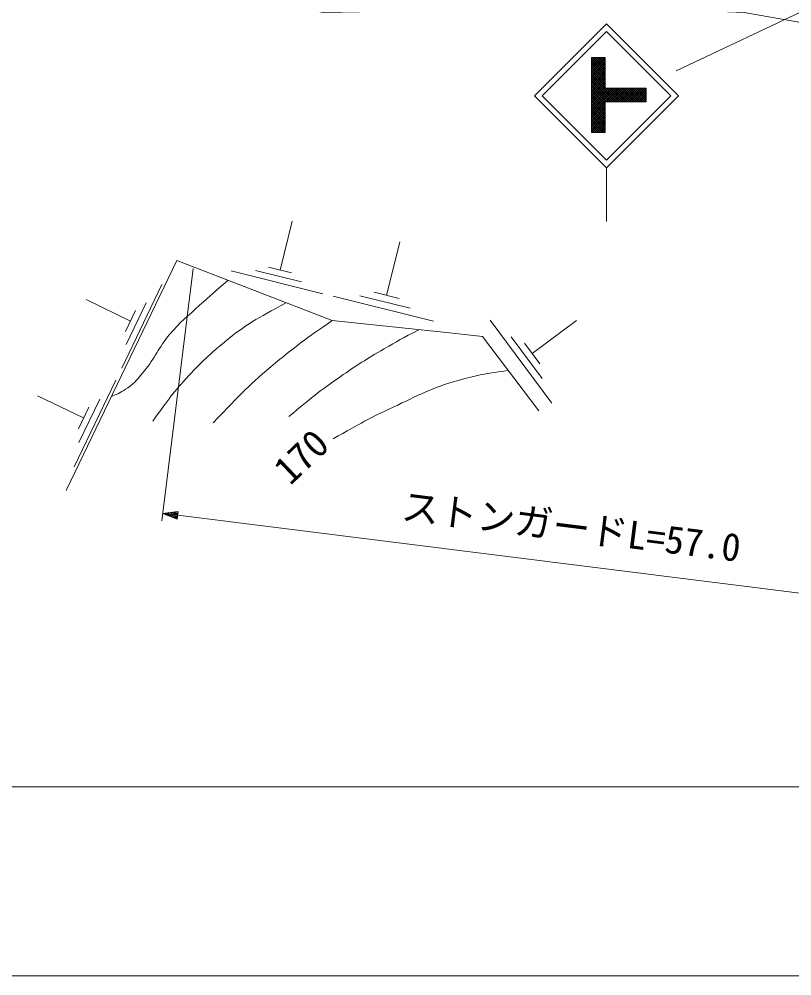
# Model space of a CAD drawing. Units: millimetres, scale not verified. Extents: x 40000 to 680000, y 20000 to 380000.
# Drawn here: x 103432 to 154369, y 205000 to 268074 of the extents above; entities that cross this region are included whole.
import ezdxf
from ezdxf.enums import TextEntityAlignment as Align

# ---------------------------------------------------------------- set-up
doc = ezdxf.new("R2010")
doc.units = ezdxf.units.MM
doc.header["$LTSCALE"] = 1000
for name, color, linetype, lineweight in [('M-BGD', 7, 'Continuous', 13), ('M-STR-HTXT', 7, 'Continuous', 13), ('M-STR-STRC', 7, 'Continuous', 13), ('M-TTL-BAND', 7, 'Continuous', 13)]:
    doc.layers.add(name, color=color, linetype=linetype, lineweight=lineweight)
doc.styles.add('ＭＳ ゴシック', font='')
doc.styles.get('ＭＳ ゴシック').set_extended_font_data('MS Gothic')

msp = doc.modelspace()

# ---------------------------------------------------------------- linework, layer by layer
at = {"layer": 'M-BGD'}
for p, q in [((120630, 251527), (121431, 254760)), ((127659, 249864), (128535, 253395)), ((121388, 251339), (119872, 251715)), ((123460, 249968), (117399, 251470)), ((122045, 250747), (119014, 251499)), ((112837, 250570), (110193, 245067)), ((130751, 248160), (124130, 249801)), ((129205, 249012), (125895, 249833)), ((128487, 249658), (126832, 250069)), ((110781, 248171), (107846, 249581)), ((111809, 249371), (110487, 246619)), ((111112, 248859), (110451, 247483)), ((138550, 242749), (134491, 248232)), ((137252, 246032), (140176, 248196)), ((137901, 244391), (135872, 247132)), ((137759, 245347), (136744, 246717)), ((109806, 244263), (107070, 238567)), ((107678, 241780), (104641, 243239)), ((108742, 243021), (107374, 240173)), ((108021, 242492), (107336, 241068))]:
    msp.add_line(p, q, dxfattribs=at)
for points in [[(197357, 256541), (195865, 256292), (194551, 258920), (185567, 261228), (180773, 262684), (170368, 266200), (169800, 264921), (160425, 266875), (151227, 268508), (142421, 268863), (123493, 268508), (113692, 270248), (72741, 266479)], [(106537, 236996), (113818, 252152), (124070, 248196)], [(137694, 242246), (133969, 247156), (131598, 247410), (124070, 248196)]]:
    msp.add_lwpolyline(points, dxfattribs=at)
for points, knots in [([(117199, 250847), (116290, 250076), (116045, 249866), (115331, 249209), (114538, 248479), (114040, 248115), (113353, 247286), (112622, 246402), (112409, 245756), (111674, 244875), (111286, 244410), (111088, 244111), (110591, 243764), (110203, 243494), (110017, 243403), (109519, 243202)], [0, 0, 0, 0, 1, 1, 1, 2, 2, 2, 3, 3, 3, 4, 4, 4, 5, 5, 5, 5]), ([(112243, 241570), (113289, 243022), (113602, 243483), (114627, 244577), (115491, 245500), (116007, 245994), (116983, 246798), (118426, 247987), (119092, 248301), (121018, 249373)], [0, 0, 0, 0, 1, 1, 1, 2, 2, 2, 3, 3, 3, 3]), ([(124070, 248196), (122270, 246963), (121740, 246576), (120342, 245417), (118625, 243993), (118081, 243393), (116225, 241462)], [0, 0, 0, 0, 1, 1, 1, 2, 2, 2, 2]), ([(121208, 241868), (122774, 243160), (123217, 243544), (124594, 244496), (125698, 245258), (126334, 245662), (127492, 246337), (128375, 246852), (128676, 247018), (129783, 247600)], [0, 0, 0, 0, 1, 1, 1, 2, 2, 2, 3, 3, 3, 3]), ([(135670, 244915), (134135, 244703), (133635, 244604), (132368, 244252), (130626, 243769), (129724, 243260), (128088, 242491), (126508, 241749), (125975, 241449), (124134, 240406)], [0, 0, 0, 0, 1, 1, 1, 2, 2, 2, 3, 3, 3, 3])]:
    msp.add_open_spline(points, degree=3, knots=knots, dxfattribs=at)
at = {"layer": 'M-STR-HTXT'}
for p, q in [((114915, 251638), (112829, 234993)), ((112891, 235490), (113914, 235613)), ((112891, 235490), (113852, 235117)), ((112891, 235490), (113883, 235365)), ((113877, 235316), (113083, 235415)), ((113889, 235415), (113095, 235514)), ((113275, 235341), (113871, 235266)), ((113300, 235539), (113895, 235464)), ((113864, 235216), (113467, 235266)), ((113902, 235514), (113505, 235564)), ((113709, 235589), (113908, 235564)), ((113852, 235117), (113914, 235613)), ((113883, 235365), (165166, 228938)), ((113660, 235192), (113858, 235167)), ((76884, 217472), (521579, 217472))]:
    msp.add_line(p, q, dxfattribs=at)
at = {"layer": 'M-STR-STRC'}
for p, q in [((161381, 271584), (146733, 264666)), ((137414, 263016), (142152, 267754)), ((142152, 267754), (146890, 263016)), ((137909, 263016), (142152, 267259)), ((142152, 267259), (146395, 263016)), ((141170, 265555), (141170, 260589)), ((142070, 265555), (141170, 265555)), ((141170, 265495), (141229, 265555)), ((141170, 265354), (141371, 265555)), ((141170, 265212), (141512, 265555)), ((141170, 265071), (141653, 265555)), ((141170, 264929), (141795, 265555)), ((141170, 264788), (141936, 265555)), ((141170, 264647), (142070, 265547)), ((142070, 264685), (141200, 265555)), ((142070, 264826), (141341, 265555)), ((142070, 264967), (141483, 265555)), ((142070, 265109), (141624, 265555)), ((142070, 265250), (141765, 265555)), ((142070, 265392), (141907, 265555)), ((142070, 265533), (142048, 265555)), ((142070, 265555), (142070, 263522)), ((142070, 264543), (141170, 265443)), ((141170, 264505), (142070, 265405)), ((142070, 264402), (141170, 265302)), ((141170, 264364), (142070, 265264)), ((142070, 264260), (141170, 265160)), ((141170, 264222), (142070, 265122)), ((142070, 264119), (141170, 265019)), ((141170, 264081), (142070, 264981)), ((142070, 263977), (141170, 264877)), ((141170, 263940), (142070, 264840)), ((142070, 263836), (141170, 264736)), ((141170, 263798), (142070, 264698)), ((142070, 263695), (141170, 264595)), ((141170, 263657), (142070, 264557)), ((142070, 263553), (141170, 264453)), ((141170, 263515), (142070, 264415)), ((142860, 262622), (141170, 264312)), ((141170, 263374), (142070, 264274)), ((142718, 262622), (141170, 264170)), ((141170, 263232), (142070, 264132)), ((142577, 262622), (141170, 264029)), ((141170, 263091), (142070, 263991)), ((142435, 262622), (141170, 263888)), ((141170, 262950), (142070, 263850)), ((142294, 262622), (141170, 263746)), ((141170, 262808), (142070, 263708)), ((142152, 262622), (141170, 263605)), ((141170, 262667), (142070, 263567)), ((141170, 262525), (142166, 263522)), ((141170, 262384), (142308, 263522)), ((141170, 262242), (142449, 263522)), ((141170, 262101), (142591, 263522)), ((141170, 261960), (142732, 263522)), ((141170, 261818), (142874, 263522)), ((142070, 262563), (141170, 263463)), ((142070, 262422), (141170, 263322)), ((142070, 262280), (141170, 263180)), ((142070, 262139), (141170, 263039)), ((142070, 263522), (144763, 263522)), ((143001, 262622), (142101, 263522)), ((142115, 262622), (143015, 263522)), ((143142, 262622), (142242, 263522)), ((142256, 262622), (143156, 263522)), ((143284, 262622), (142384, 263522)), ((142398, 262622), (143298, 263522)), ((143425, 262622), (142525, 263522)), ((142539, 262622), (143439, 263522)), ((143567, 262622), (142667, 263522)), ((142681, 262622), (143581, 263522)), ((143708, 262622), (142808, 263522)), ((142822, 262622), (143722, 263522)), ((143850, 262622), (142950, 263522)), ((142964, 262622), (143864, 263522)), ((143991, 262622), (143091, 263522)), ((143105, 262622), (144005, 263522)), ((144132, 262622), (143232, 263522)), ((143246, 262622), (144146, 263522)), ((144274, 262622), (143374, 263522)), ((143388, 262622), (144288, 263522)), ((144415, 262622), (143515, 263522)), ((143529, 262622), (144429, 263522)), ((144557, 262622), (143657, 263522)), ((143671, 262622), (144571, 263522)), ((144698, 262622), (143798, 263522)), ((143812, 262622), (144712, 263522)), ((144763, 262699), (143939, 263522)), ((143953, 262622), (144763, 263431)), ((144763, 262840), (144081, 263522)), ((144095, 262622), (144763, 263290)), ((144763, 262982), (144222, 263522)), ((144236, 262622), (144763, 263148)), ((144763, 263123), (144364, 263522)), ((144763, 263265), (144505, 263522)), ((144763, 263406), (144647, 263522)), ((144763, 263522), (144763, 262622)), ((137414, 263016), (142152, 258279)), ((137909, 263016), (142152, 258774)), ((142070, 261998), (141170, 262898)), ((142070, 261856), (141170, 262756)), ((142070, 261715), (141170, 262615)), ((141170, 261677), (142070, 262577)), ((142070, 261573), (141170, 262473)), ((141170, 261535), (142070, 262435)), ((144763, 262622), (142070, 262622)), ((142070, 262622), (142070, 260589)), ((142152, 258774), (146395, 263016)), ((142152, 258279), (146890, 263016)), ((144378, 262622), (144763, 263007)), ((144519, 262622), (144763, 262865)), ((144661, 262622), (144763, 262724)), ((142070, 261432), (141170, 262332)), ((141170, 261394), (142070, 262294)), ((142070, 261290), (141170, 262190)), ((141170, 261253), (142070, 262153)), ((142070, 261149), (141170, 262049)), ((141170, 261111), (142070, 262011)), ((142070, 261008), (141170, 261908)), ((141170, 260970), (142070, 261870)), ((142070, 260866), (141170, 261766)), ((141170, 260828), (142070, 261728)), ((142070, 260725), (141170, 261625)), ((141170, 260687), (142070, 261587)), ((142064, 260589), (141170, 261483)), ((141922, 260589), (141170, 261342)), ((141781, 260589), (141170, 261201)), ((141214, 260589), (142070, 261445)), ((141355, 260589), (142070, 261304)), ((141497, 260589), (142070, 261163)), ((141639, 260589), (141170, 261059)), ((141498, 260589), (141170, 260918)), ((141357, 260589), (141170, 260776)), ((141215, 260589), (141170, 260635)), ((142070, 260589), (141170, 260589)), ((141638, 260589), (142070, 261021)), ((141779, 260589), (142070, 260880)), ((141921, 260589), (142070, 260738)), ((142062, 260589), (142070, 260597)), ((142152, 258279), (142152, 254723))]:
    msp.add_line(p, q, dxfattribs=at)
at = {"layer": 'M-TTL-BAND'}
msp.add_line((40000, 205000), (579000, 205000), dxfattribs=at)

# ---------------------------------------------------------------- texts
at = {"layer": 'M-BGD', "style": 'ＭＳ ゴシック'}
msp.add_text('170', height=1833, rotation=43.603, dxfattribs=at).set_placement((121680, 236887), align=Align.BOTTOM_LEFT)
at = {"layer": 'M-STR-HTXT', "style": 'ＭＳ ゴシック'}
msp.add_text('ストンガードL=57.0', height=1833, rotation=352.856, dxfattribs=at).set_placement((139649, 233144), align=Align.BOTTOM_CENTER)

doc.saveas('drawing.dxf')
